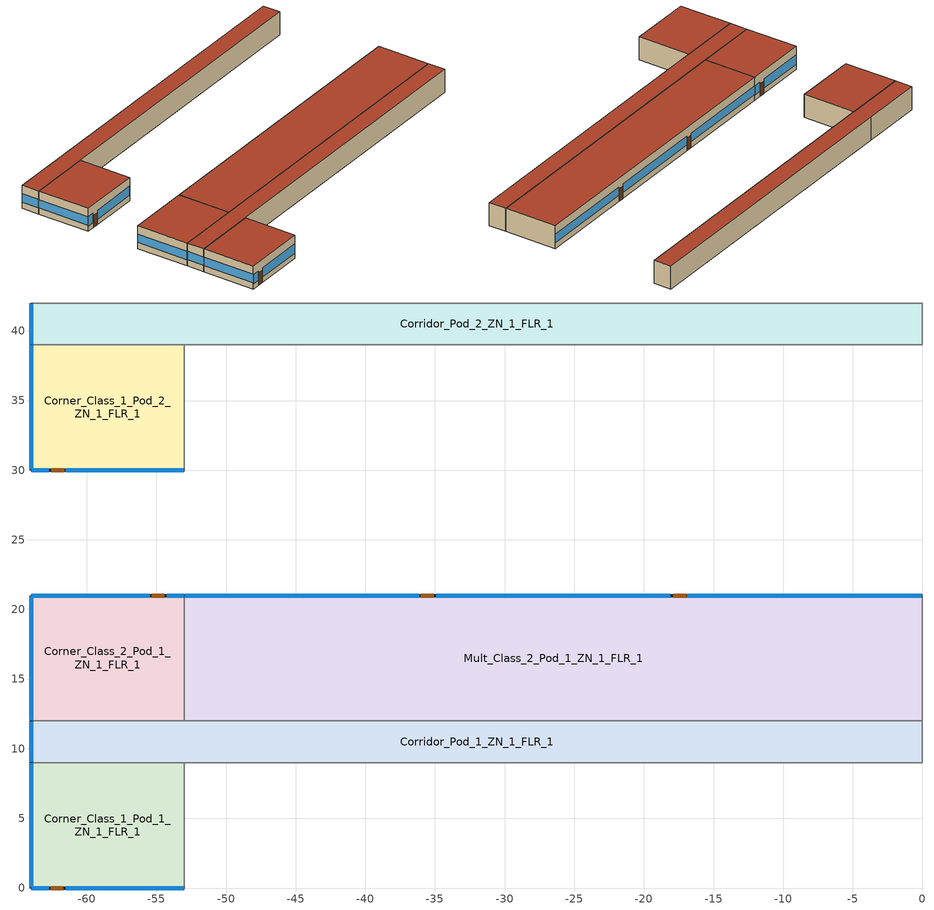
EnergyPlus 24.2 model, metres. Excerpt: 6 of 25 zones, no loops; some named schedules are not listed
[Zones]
Corner_Class_1_Pod_1_ZN_1_FLR_1
 floor ground (Corner_Class_1_Pod_1_ZN_1_FLR_1_Floor_Ffactor): -64,9 -53,9 -53,0 -64,0 z0
 wall outside (nonres_ext_wall_grd): -64,9 -64,0 -53,0 z0:4
 wall to Mult_Class_1_Pod_1_ZN_1_FLR_1 (int_wall): -53,0 -53,9 z0:4
 wall to Corridor_Pod_1_ZN_1_FLR_1 (int_wall): -53,9 -64,9 z0:4
 window (NonresWindow_U_0.369_SHGC_0.357): -64,8.95 -64,0.05 z1.1:2.52; -63.95,0 -62.73,0 / -61.51,0 -53.05,0 z0.92:2.51
 door (Swinging Door_con): -62.59,0 -61.68,0 z0:2.13
 roof outside (nonres_roof): -64,0 -53,0 -53,9 -64,9 z4
Corridor_Pod_1_ZN_1_FLR_1
 floor ground (Corridor_Pod_1_ZN_1_FLR_1_Floor_Ffactor): -64,12 0,12 0,9 -64,9 z0
 wall outside (nonres_ext_wall_grd): -64,12 -64,9 z0:4
 wall to Mult_Class_1_Pod_1_ZN_1_FLR_1 (int_wall): -53,9 0,9 z0:4
 wall to Main_Corridor_ZN_1_FLR_1 (int_wall): 0,9 0,12 z0:4
 wall to Mult_Class_2_Pod_1_ZN_1_FLR_1 (int_wall): 0,12 -53,12 z0:4
 wall to Corner_Class_2_Pod_1_ZN_1_FLR_1 (int_wall): -53,12 -64,12 z0:4
 window (NonresWindow_U_0.369_SHGC_0.357): -64,11.95 -64,9.05 z1.1:2.55
 roof outside (nonres_roof): -64,9 0,9 0,12 -64,12 z4
Corner_Class_2_Pod_1_ZN_1_FLR_1
 floor ground (Corner_Class_2_Pod_1_ZN_1_FLR_1_Floor_Ffactor): -64,21 -53,21 -53,12 -64,12 z0
 wall outside (nonres_ext_wall_grd): -53,21 -64,21 -64,12 z0:4
 wall to Mult_Class_2_Pod_1_ZN_1_FLR_1 (int_wall): -53,12 -53,21 z0:4
 window (NonresWindow_U_0.369_SHGC_0.357): -64,20.95 -64,12.05 z1.1:2.52; -53.05,21 -54.27,21 / -55.49,21 -63.95,21 z0.92:2.51
 door (Swinging Door_con): -54.43,21 -55.34,21 z0:2.13
 roof outside (nonres_roof): -64,12 -53,12 -53,21 -64,21 z4
Mult_Class_2_Pod_1_ZN_1_FLR_1
 floor ground (Mult_Class_2_Pod_1_ZN_1_FLR_1_Floor_Ffactor): -53,21 0,21 0,12 -53,12 z0
 wall outside (nonres_ext_wall_grd): 0,21 -53,21 z0:4
 wall to Main_Corridor_ZN_1_FLR_1 (int_wall): 0,12 0,21 z0:4
 window (NonresWindow_U_0.369_SHGC_0.357): -0.05,21 -16.87,21 / -18.09,21 -34.91,21 / -36.13,21 -52.95,21 z1.03:2.5
 door (Swinging Door_con): -16.98,21 -17.89,21 / -35.09,21 -36.01,21 z0:2.13
 roof outside (nonres_roof): -53,12 0,12 0,21 -53,21 z4
Corner_Class_1_Pod_2_ZN_1_FLR_1
 floor ground (Corner_Class_1_Pod_2_ZN_1_FLR_1_Floor_Ffactor): -64,39 -53,39 -53,30 -64,30 z0
 wall outside (nonres_ext_wall_grd): -64,39 -64,30 -53,30 z0:4
 wall to Mult_Class_1_Pod_2_ZN_1_FLR_1 (int_wall): -53,30 -53,39 z0:4
 wall to Corridor_Pod_2_ZN_1_FLR_1 (int_wall): -53,39 -64,39 z0:4
 window (NonresWindow_U_0.369_SHGC_0.357): -64,38.95 -64,30.05 z1.1:2.52; -63.95,30 -62.73,30 / -61.51,30 -53.05,30 z0.92:2.51
 door (Swinging Door_con): -62.53,30 -61.62,30 z0:2.13
 roof outside (nonres_roof): -64,30 -53,30 -53,39 -64,39 z4
Corridor_Pod_2_ZN_1_FLR_1
 floor ground (Corridor_Pod_2_ZN_1_FLR_1_Floor_Ffactor): -64,42 0,42 0,39 -64,39 z0
 wall outside (nonres_ext_wall_grd): -64,42 -64,39 z0:4
 wall to Mult_Class_1_Pod_2_ZN_1_FLR_1 (int_wall): -53,39 0,39 z0:4
 wall to Main_Corridor_ZN_1_FLR_1 (int_wall): 0,39 0,42 z0:4
 wall to Mult_Class_2_Pod_2_ZN_1_FLR_1 (int_wall): 0,42 -53,42 z0:4
 wall to Corner_Class_2_Pod_2_ZN_1_FLR_1 (int_wall): -53,42 -64,42 z0:4
 window (NonresWindow_U_0.369_SHGC_0.357): -64,41.95 -64,39.05 z1.1:2.55
 roof outside (nonres_roof): -64,39 0,39 0,42 -64,42 z4
[Building]
SchoolPrimary: North Axis=0; Terrain=City; Loads Convergence Tolerance Value=0.04; Temperature Convergence Tolerance Value=0.2; Solar Distribution=FullInteriorAndExterior; Maximum Number of Warmup Days=25; Minimum Number of Warmup Days=6
[Site:Location]
New.York-John.F.Kennedy.Intl.AP_NY_USA WMO=744860: Latitude=40.66; Longitude=-73.8; Time Zone=-5; Elevation=7
[SizingPeriod:DesignDay] Day of Month=21; DryBulb Temperature Range Modifier Type=DefaultMultipliers; Humidity Condition Type=Wetbulb; Barometric Pressure=101241; Rain Indicator=No; Snow Indicator=No; Daylight Saving Time Indicator=No
Name | Month | Day Type | Maximum DryBulb Temperature | Daily DryBulb Temperature Range | Wetbulb or DewPoint at Maximum DryBulb | Wind Speed | Wind Direction | Solar Model Indicator | Sky Clearness | ASHRAE Clear Sky Optical Depth for Beam Irradiance taub | ASHRAE Clear Sky Optical Depth for Diffuse Irradiance taud
New.York-John.F.Kennedy.Intl.AP_NY_USA Ann Htg 99.6% Condns DB | 1 | WinterDesignDay | -10.7 | 0 | -10.7 | 7.5 | 320 | ASHRAEClearSky | 0
New.York-John.F.Kennedy.Intl.AP_NY_USA Ann Clg .4% Condns DB=>MWB | 7 | SummerDesignDay | 32.1 | 7.4 | 23.1 | 5.6 | 230 | ASHRAETau |  | 0.541 | 1.8
[Site:GroundTemperature:FCfactorMethod]
January Ground Temperature=14; February Ground Temperature=7.3; March Ground Temperature=3.3; April Ground Temperature=1.2; May Ground Temperature=-0.2; June Ground Temperature=5.6; July Ground Temperature=10.9; August Ground Temperature=16.1; September Ground Temperature=21.7; October Ground Temperature=25; November Ground Temperature=24.8; December Ground Temperature=19.9
[Site:WaterMainsTemperature]
Calculation Method=Correlation; Annual Average Outdoor Air Temperature=12.4667; Maximum Difference In Monthly Average Outdoor Air Temperatures=25.2
[Material]
Name | Roughness | Thickness | Conductivity | Density | Specific Heat | Thermal Absorptance | Solar Absorptance | Visible Absorptance
Std Wood 6inch | MediumSmooth | 0.15 | 0.12 | 540 | 1210 | 0.9 | 0.7 | 0.7
F07 25mm stucco | Smooth | 0.0254 | 0.72 | 1856 | 840 | 0.9 | 0.7 | 0.7
F08 Metal surface | Smooth | 0.0008 | 45.28 | 7824 | 500
F13 Built-up roofing | Rough | 0.0095 | 0.16 | 1120 | 1460 | 0.9 | 0.77
G01 13mm gypsum board | Smooth | 0.0127 | 0.16 | 800 | 1090 | 0.9 | 0.7 | 0.5
G01 16mm gypsum board | MediumSmooth | 0.0159 | 0.16 | 800 | 1090
[Material:NoMass] Thermal Absorptance=0.9; Solar Absorptance=0.7; Visible Absorptance=0.7
Name | Roughness | Thermal Resistance
Opaque Door panel_con | MediumRough | 0.475973
Nonres_Roof_Insulation | MediumSmooth | 5.30668
Nonres_Exterior_Wall_Insulation_grd | MediumSmooth | 1.20316
[WindowMaterial:SimpleGlazingSystem]
Nonres Window Glazing Layer: UFactor=2.09528; Solar Heat Gain Coefficient=0.357; Visible Transmittance=0.3927
[Construction]
Swinging Door_con: Opaque Door panel_con
InteriorFurnishings: Std Wood 6inch
int_wall: G01 13mm gypsum board, G01 13mm gypsum board
nonres_roof: F13 Built-up roofing, Nonres_Roof_Insulation, F08 Metal surface
nonres_ext_wall_grd: F07 25mm stucco, G01 16mm gypsum board, Nonres_Exterior_Wall_Insulation_grd, G01 16mm gypsum board
NonresWindow_U_0.369_SHGC_0.357: Nonres Window Glazing Layer
[Construction:FfactorGroundFloor] FFactor=0.90012
Name | Area | PerimeterExposed
Corner_Class_1_Pod_1_ZN_1_FLR_1_Floor_Ffactor; Corner_Class_2_Pod_1_ZN_1_FLR_1_Floor_Ffactor; Corner_Class_1_Pod_2_ZN_1_FLR_1_Floor_Ffactor | 99 | 20
Corridor_Pod_1_ZN_1_FLR_1_Floor_Ffactor; Corridor_Pod_2_ZN_1_FLR_1_Floor_Ffactor | 192 | 3
Mult_Class_2_Pod_1_ZN_1_FLR_1_Floor_Ffactor | 477 | 53
[Zone] Type=1; Multiplier=1; Ceiling Height=4; Floor Area=autocalculate; Part of Total Floor Area=Yes
Name | Volume
Corner_Class_1_Pod_1_ZN_1_FLR_1; Corner_Class_2_Pod_1_ZN_1_FLR_1; Corner_Class_1_Pod_2_ZN_1_FLR_1 | 396
Corridor_Pod_1_ZN_1_FLR_1; Corridor_Pod_2_ZN_1_FLR_1 | 768
Mult_Class_2_Pod_1_ZN_1_FLR_1 | 1908
[InternalMass] Construction=InteriorFurnishings
Name | Zone or ZoneList | Surface Area
Corner_Class_1_Pod_1_ZN_1_FLR_1_InternalMass_1 | Corner_Class_1_Pod_1_ZN_1_FLR_1 | 198
Corridor_Pod_1_ZN_1_FLR_1_InternalMass_1 | Corridor_Pod_1_ZN_1_FLR_1 | 384
Corner_Class_2_Pod_1_ZN_1_FLR_1_InternalMass_1 | Corner_Class_2_Pod_1_ZN_1_FLR_1 | 198
Mult_Class_2_Pod_1_ZN_1_FLR_1_InternalMass_1 | Mult_Class_2_Pod_1_ZN_1_FLR_1 | 954
Corner_Class_1_Pod_2_ZN_1_FLR_1_InternalMass_1 | Corner_Class_1_Pod_2_ZN_1_FLR_1 | 198
Corridor_Pod_2_ZN_1_FLR_1_InternalMass_1 | Corridor_Pod_2_ZN_1_FLR_1 | 384
[People] Number of People Schedule=BLDG_OCC_SCH; Fraction Radiant=0.3; Sensible Heat Fraction=AUTOCALCULATE; Activity Level Schedule=ACTIVITY_SCH; Enable ASHRAE 55 Comfort Warnings=No; Mean Radiant Temperature Calculation Type=EnclosureAveraged; Work Efficiency Schedule=WORK_EFF_SCH; Clothing Insulation Calculation Method=ClothingInsulationSchedule; Clothing Insulation Schedule=CLOTHING_SCH; Air Velocity Schedule=AIR_VELO_SCH; Thermal Comfort Model 1 Type=FANGER
Name | Zone or ZoneList or Space or SpaceList | Number of People Calculation Method | Floor Area per Person | Number of People
Corner_Class_1_Pod_1_ZN_1_FLR_1 | Corner_Class_1_Pod_1_ZN_1_FLR_1 | Area/Person | 3.716
Corridor_Pod_1_ZN_1_FLR_1 | Corridor_Pod_1_ZN_1_FLR_1 | People |  | 10.334
Corner_Class_2_Pod_1_ZN_1_FLR_1 | Corner_Class_2_Pod_1_ZN_1_FLR_1 | Area/Person | 3.716
Mult_Class_2_Pod_1_ZN_1_FLR_1 | Mult_Class_2_Pod_1_ZN_1_FLR_1 | Area/Person | 3.716
Corner_Class_1_Pod_2_ZN_1_FLR_1 | Corner_Class_1_Pod_2_ZN_1_FLR_1 | Area/Person | 3.716
Corridor_Pod_2_ZN_1_FLR_1 | Corridor_Pod_2_ZN_1_FLR_1 | People |  | 10.334
[Lights] Design Level Calculation Method=Watts/Area; Return Air Fraction=0; Fraction Radiant=0.37; Fraction Visible=0.2; Fraction Replaceable=1; EndUse Subcategory=LightsWired; Return Air Fraction Calculated from Plenum Temperature=No
Name | Zone or ZoneList or Space or SpaceList | Schedule | Watts per Floor Area
Corner_Class_1_Pod_1_ZN_1_FLR_1_Lights | Corner_Class_1_Pod_1_ZN_1_FLR_1 | ltg_sch_classroom | 7.42257
Corridor_Pod_1_ZN_1_FLR_1_Lights | Corridor_Pod_1_ZN_1_FLR_1 | ltg_sch_corridor | 4.289247
Corner_Class_2_Pod_1_ZN_1_FLR_1_Lights | Corner_Class_2_Pod_1_ZN_1_FLR_1 | ltg_sch_classroom | 7.42257
Mult_Class_2_Pod_1_ZN_1_FLR_1_Lights | Mult_Class_2_Pod_1_ZN_1_FLR_1 | ltg_sch_classroom | 7.42257
Corner_Class_1_Pod_2_ZN_1_FLR_1_Lights | Corner_Class_1_Pod_2_ZN_1_FLR_1 | ltg_sch_classroom | 7.42257
Corridor_Pod_2_ZN_1_FLR_1_Lights | Corridor_Pod_2_ZN_1_FLR_1 | ltg_sch_corridor | 4.289247
[ElectricEquipment] Schedule=BLDG_EQUIP_SCH; Design Level Calculation Method=EquipmentLevel; Fraction Latent=0; Fraction Radiant=0.5; Fraction Lost=0; EndUse Subcategory=MiscPlug
Name | Zone or ZoneList or Space or SpaceList | Design Level
Corner_Class_1_Pod_1_ZN_1_FLR_1_PlugMisc_Equip | Corner_Class_1_Pod_1_ZN_1_FLR_1 | 1485
Corridor_Pod_1_ZN_1_FLR_1_PlugMisc_Equip | Corridor_Pod_1_ZN_1_FLR_1 | 768
Corner_Class_2_Pod_1_ZN_1_FLR_1_PlugMisc_Equip | Corner_Class_2_Pod_1_ZN_1_FLR_1 | 1485
Mult_Class_2_Pod_1_ZN_1_FLR_1_PlugMisc_Equip | Mult_Class_2_Pod_1_ZN_1_FLR_1 | 7155
Corner_Class_1_Pod_2_ZN_1_FLR_1_PlugMisc_Equip | Corner_Class_1_Pod_2_ZN_1_FLR_1 | 1485
Corridor_Pod_2_ZN_1_FLR_1_PlugMisc_Equip | Corridor_Pod_2_ZN_1_FLR_1 | 768
[Daylighting:Controls] Daylighting Method=SplitFlux; Availability Schedule=DaylightAvailSch; Lighting Control Type=Continuousoff; Minimum Input Power Fraction for Continuous or ContinuousOff Dimming Control=0.2; Minimum Light Output Fraction for Continuous or ContinuousOff Dimming Control=0.2; Number of Stepped Control Steps=3; Probability Lighting will be Reset When Needed in Manual Stepped Control=1; Maximum Allowable Discomfort Glare Index=22; Illuminance Setpoint at Reference Point 1=377; Illuminance Setpoint at Reference Point 2=377
Name | Zone or Space | Glare Calculation Daylighting Reference Point | Glare Calculation Azimuth Angle of View Direction Clockwise from Zone yAxis | Daylighting Reference Point 1 | Fraction of Lights Controlled by Reference Point 1 | Daylighting Reference Point 2 | Fraction of Lights Controlled by Reference Point 2
Corner_Class_1_Pod_1_ZN_1_FLR_1_DaylCtrl | Corner_Class_1_Pod_1_ZN_1_FLR_1 | Corner_Class_1_Pod_1_ZN_1_FLR_1_DaylRefPt1 | 180 | Corner_Class_1_Pod_1_ZN_1_FLR_1_DaylRefPt1 | 0.56 | Corner_Class_1_Pod_1_ZN_1_FLR_1_DaylRefPt2 | 0.2
Corner_Class_2_Pod_1_ZN_1_FLR_1_DaylCtrl | Corner_Class_2_Pod_1_ZN_1_FLR_1 | Corner_Class_2_Pod_1_ZN_1_FLR_1_DaylRefPt1 | 270 | Corner_Class_2_Pod_1_ZN_1_FLR_1_DaylRefPt1 | 0.56 | Corner_Class_2_Pod_1_ZN_1_FLR_1_DaylRefPt2 | 0.22
Mult_Class_2_Pod_1_ZN_1_FLR_1_DaylCtrl | Mult_Class_2_Pod_1_ZN_1_FLR_1 | Mult_Class_2_Pod_1_ZN_1_FLR_1_DaylRefPt1 | 0 | Mult_Class_2_Pod_1_ZN_1_FLR_1_DaylRefPt1 | 0.28 | Mult_Class_2_Pod_1_ZN_1_FLR_1_DaylRefPt2 | 0.28
Corner_Class_1_Pod_2_ZN_1_FLR_1_DaylCtrl | Corner_Class_1_Pod_2_ZN_1_FLR_1 | Corner_Class_1_Pod_2_ZN_1_FLR_1_DaylRefPt1 | 180 | Corner_Class_1_Pod_2_ZN_1_FLR_1_DaylRefPt1 | 0.56 | Corner_Class_1_Pod_2_ZN_1_FLR_1_DaylRefPt2 | 0.2
[ZoneInfiltration:DesignFlowRate] Schedule=INFIL_SCH_PNNL; Design Flow Rate Calculation Method=Flow/ExteriorWallArea; Flow Rate per Exterior Surface Area=0.000569572; Constant Term Coefficient=0; Temperature Term Coefficient=0; Velocity Term Coefficient=0.224; Velocity Squared Term Coefficient=0
Name | Zone or ZoneList or Space or SpaceList
Corner_Class_1_Pod_1_ZN_1_FLR_1_Infiltration | Corner_Class_1_Pod_1_ZN_1_FLR_1
Corridor_Pod_1_ZN_1_FLR_1_Infiltration | Corridor_Pod_1_ZN_1_FLR_1
Corner_Class_2_Pod_1_ZN_1_FLR_1_Infiltration | Corner_Class_2_Pod_1_ZN_1_FLR_1
Mult_Class_2_Pod_1_ZN_1_FLR_1_Infiltration | Mult_Class_2_Pod_1_ZN_1_FLR_1
Corner_Class_1_Pod_2_ZN_1_FLR_1_Infiltration | Corner_Class_1_Pod_2_ZN_1_FLR_1
Corridor_Pod_2_ZN_1_FLR_1_Infiltration | Corridor_Pod_2_ZN_1_FLR_1
[Exterior:Lights] Control Option=AstronomicalClock; EndUse Subcategory=General
Name | Schedule | Design Level
Exterior_Lights_a | Exterior_lighting_schedule_a | 172.03
Exterior_Lights_b | Exterior_lighting_schedule_b_2016 | 1343.6
Exterior_Lights_c | Exterior_lighting_schedule_c_2016 | 445.39
[EnergyManagementSystem:Sensor]
Name | OutputVariable or OutputMeter | OutputVariable or OutputMeter Index Key
Facility_Int_LTG | InteriorLights:Electricity
ActualOccupancy | Schedule Value | Offices Binary Occupancy
OAT | Site Outdoor Air Drybulb Temperature | Environment
[EnergyManagementSystem:Actuator]
Name | Actuated Component Unique | Actuated Component Type | Actuated Component Control Type
cCL1_Pod_1_ZN_1_FLR_1_LAr | Corner_Class_1_Pod_1_ZN_1_FLR_1_lights | Lights | Electricity Rate
mCl1_Pod_1_ZN_1_FLR_1_LAr | Mult_Class_1_Pod_1_ZN_1_FLR_1_lights | Lights | Electricity Rate
cPOD1_ZN_1_FLR_1_LAr | Corridor_Pod_1_ZN_1_FLR_1_lights | Lights | Electricity Rate
cCL2_Pod_1_ZN_1_FLR_1_LAr | Corner_Class_2_Pod_1_ZN_1_FLR_1_lights | Lights | Electricity Rate
mCl2_Pod_1_ZN_1_FLR_1_LAr | Mult_Class_2_Pod_1_ZN_1_FLR_1_lights | Lights | Electricity Rate
cCL1_Pod_2_ZN_1_FLR_1_LAr | Corner_Class_1_Pod_2_ZN_1_FLR_1_lights | Lights | Electricity Rate
mCl1_Pod_2_ZN_1_FLR_1_LAr | Mult_Class_1_Pod_2_ZN_1_FLR_1_lights | Lights | Electricity Rate
cPOD2_ZN_1_FLR_1_LAr | Corridor_Pod_2_ZN_1_FLR_1_lights | Lights | Electricity Rate
cCL2_Pod_2_ZN_1_FLR_1_LAr | Corner_Class_2_Pod_2_ZN_1_FLR_1_lights | Lights | Electricity Rate
mCl2_Pod_2_ZN_1_FLR_1_LAr | Mult_Class_2_Pod_2_ZN_1_FLR_1_lights | Lights | Electricity Rate
cCL1_Pod_3_ZN_1_FLR_1_LAr | Corner_Class_1_Pod_3_ZN_1_FLR_1_lights | Lights | Electricity Rate
mCl1_Pod_3_ZN_1_FLR_1_LAr | Mult_Class_1_Pod_3_ZN_1_FLR_1_lights | Lights | Electricity Rate
cPOD3_ZN_1_FLR_1_LAr | Corridor_Pod_3_ZN_1_FLR_1_lights | Lights | Electricity Rate
cCL2_Pod_3_ZN_1_FLR_1_LAr | Corner_Class_2_Pod_3_ZN_1_FLR_1_lights | Lights | Electricity Rate
mCl2_Pod_3_ZN_1_FLR_1_LAr | Mult_Class_2_Pod_3_ZN_1_FLR_1_lights | Lights | Electricity Rate
cPCLZN_1_FLR_1_LAr | Computer_Class_ZN_1_FLR_1_lights | Lights | Electricity Rate
Main_Corridor_ZN_1_FLR_1_LAr | Main_Corridor_ZN_1_FLR_1_lights | Lights | Electricity Rate
Lobby_ZN_1_FLR_1_LAr | Lobby_ZN_1_FLR_1_lights | Lights | Electricity Rate
Mech_ZN_1_FLR_1_LAr | Mech_ZN_1_FLR_1_lights | Lights | Electricity Rate
Bath_ZN_1_FLR_1_LAr | Bath_ZN_1_FLR_1_lights | Lights | Electricity Rate
Offices_ZN_1_FLR_1_LAr | Offices_ZN_1_FLR_1_lights | Lights | Electricity Rate
Gym_ZN_1_FLR_1_LAr | Gym_ZN_1_FLR_1_lights | Lights | Electricity Rate
Kitchen_ZN_1_FLR_1_LAr | Kitchen_ZN_1_FLR_1_lights | Lights | Electricity Rate
Cafeteria_ZN_1_FLR_1_LAr | Cafeteria_ZN_1_FLR_1_lights | Lights | Electricity Rate
LMC_ZN_1_FLR_1_LAr | Library_Media_Center_ZN_1_FLR_1_lights | Lights | Electricity Rate
CLGSETP_SCH_Actuator | CLGSETP_SCH_Yes_Optimum | Schedule:Compact | Schedule Value
CLGSETP_SCH_w_SB_Actuator | CLGSETP_SCH_Yes_Optimum_w_SB | Schedule:Compact | Schedule Value
HTGSETP_SCH_Actuator | HTGSETP_SCH_Yes_Optimum | Schedule:Compact | Schedule Value
HTGSETP_SCH_w_SB_Actuator | HTGSETP_SCH_Yes_Optimum_w_SB | Schedule:Compact | Schedule Value
[EnergyManagementSystem:ProgramCallingManager]
Transformer_Load_Prog_Manager: AfterPredictorAfterHVACManagers; Transformer_Load_Prog
SET_cCL1_Pod_1_ZN_1_FLR_1_Light_EMS_Program_Prog_Manager: BeginTimestepBeforePredictor; SET_cCL1_Pod_1_ZN_1_FLR_1_Light_EMS_Program
SET_mCl1_Pod_1_ZN_1_FLR_1_Light_EMS_Program_Prog_Manager: BeginTimestepBeforePredictor; SET_mCl1_Pod_1_ZN_1_FLR_1_Light_EMS_Program
SET_cPOD1_ZN_1_FLR_1_Light_EMS_Program_Prog_Manager: BeginTimestepBeforePredictor; SET_cPOD1_ZN_1_FLR_1_Light_EMS_Program
SET_cCL2_Pod_1_ZN_1_FLR_1_Light_EMS_Program_Prog_Manager: BeginTimestepBeforePredictor; SET_cCL2_Pod_1_ZN_1_FLR_1_Light_EMS_Program
SET_mCl2_Pod_1_ZN_1_FLR_1_Light_EMS_Program_Prog_Manager: BeginTimestepBeforePredictor; SET_mCl2_Pod_1_ZN_1_FLR_1_Light_EMS_Program
SET_cCL1_Pod_2_ZN_1_FLR_1_Light_EMS_Program_Prog_Manager: BeginTimestepBeforePredictor; SET_cCL1_Pod_2_ZN_1_FLR_1_Light_EMS_Program
SET_mCl1_Pod_2_ZN_1_FLR_1_Light_EMS_Program_Prog_Manager: BeginTimestepBeforePredictor; SET_mCl1_Pod_2_ZN_1_FLR_1_Light_EMS_Program
SET_cPOD2_ZN_1_FLR_1_Light_EMS_Program_Prog_Manager: BeginTimestepBeforePredictor; SET_cPOD2_ZN_1_FLR_1_Light_EMS_Program
SET_cCL2_Pod_2_ZN_1_FLR_1_Light_EMS_Program_Prog_Manager: BeginTimestepBeforePredictor; SET_cCL2_Pod_2_ZN_1_FLR_1_Light_EMS_Program
SET_mCl2_Pod_2_ZN_1_FLR_1_Light_EMS_Program_Prog_Manager: BeginTimestepBeforePredictor; SET_mCl2_Pod_2_ZN_1_FLR_1_Light_EMS_Program
SET_cCL1_Pod_3_ZN_1_FLR_1_Light_EMS_Program_Prog_Manager: BeginTimestepBeforePredictor; SET_cCL1_Pod_3_ZN_1_FLR_1_Light_EMS_Program
SET_mCl1_Pod_3_ZN_1_FLR_1_Light_EMS_Program_Prog_Manager: BeginTimestepBeforePredictor; SET_mCl1_Pod_3_ZN_1_FLR_1_Light_EMS_Program
SET_cPOD3_ZN_1_FLR_1_Light_EMS_Program_Prog_Manager: BeginTimestepBeforePredictor; SET_cPOD3_ZN_1_FLR_1_Light_EMS_Program
SET_cCL2_Pod_3_ZN_1_FLR_1_Light_EMS_Program_Prog_Manager: BeginTimestepBeforePredictor; SET_cCL2_Pod_3_ZN_1_FLR_1_Light_EMS_Program
SET_mCl2_Pod_3_ZN_1_FLR_1_Light_EMS_Program_Prog_Manager: BeginTimestepBeforePredictor; SET_mCl2_Pod_3_ZN_1_FLR_1_Light_EMS_Program
SET_cPCLZN_1_FLR_1_Light_EMS_Program_Prog_Manager: BeginTimestepBeforePredictor; SET_cPCLZN_1_FLR_1_Light_EMS_Program
SET_Main_Corridor_ZN_1_FLR_1_Light_EMS_Program_Prog_Manager: BeginTimestepBeforePredictor; SET_Main_Corridor_ZN_1_FLR_1_Light_EMS_Program
SET_Lobby_ZN_1_FLR_1_Light_EMS_Program_Prog_Manager: BeginTimestepBeforePredictor; SET_Lobby_ZN_1_FLR_1_Light_EMS_Program
SET_Mech_ZN_1_FLR_1_Light_EMS_Program_Prog_Manager: BeginTimestepBeforePredictor; SET_Mech_ZN_1_FLR_1_Light_EMS_Program
SET_Bath_ZN_1_FLR_1_Light_EMS_Program_Prog_Manager: BeginTimestepBeforePredictor; SET_Bath_ZN_1_FLR_1_Light_EMS_Program
SET_Offices_ZN_1_FLR_1_Light_EMS_Program_Prog_Manager: BeginTimestepBeforePredictor; SET_Offices_ZN_1_FLR_1_Light_EMS_Program
SET_Gym_ZN_1_FLR_1_Light_EMS_Program_Prog_Manager: BeginTimestepBeforePredictor; SET_Gym_ZN_1_FLR_1_Light_EMS_Program
SET_Kitchen_ZN_1_FLR_1_Light_EMS_Program_Prog_Manager: BeginTimestepBeforePredictor; SET_Kitchen_ZN_1_FLR_1_Light_EMS_Program
SET_Cafeteria_ZN_1_FLR_1_Light_EMS_Program_Prog_Manager: BeginTimestepBeforePredictor; SET_Cafeteria_ZN_1_FLR_1_Light_EMS_Program
